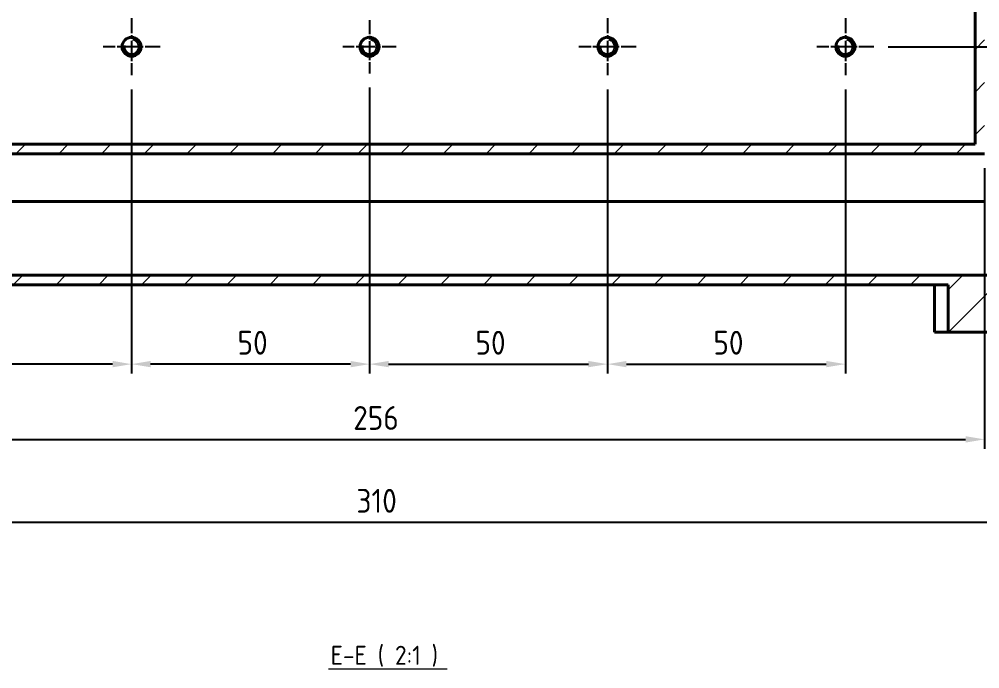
# Model space of a CAD drawing. Header units: millimetres. Extents: x 0 to 2378, y 0 to 1682.
# Drawn here: x 947.8 to 1149.7, y 1216.1 to 1352.6 of the extents above; entities that cross this region are included whole.
import ezdxf

# ---------------------------------------------------------------- set-up
doc = ezdxf.new("R2010")
doc.units = ezdxf.units.MM
doc.header["$LTSCALE"] = 2
doc.linetypes.add('CHAIN', pattern=[0.3543, 0.2362, -0.0295, 0.0591, -0.0295])
for name, color, linetype, lineweight in [('가시적인 것(ISO)', 3, 'Continuous', 40), ('가시적인 좁은 것(ISO)', 3, 'Continuous', 35), ('기호(ISO)', 5, 'Continuous', 25), ('중심 표식(ISO)', 1, 'Continuous', 25), ('치수(ISO)', 2, 'Continuous', 25), ('해치(ISO)', 7, 'Continuous', 18)]:
    doc.layers.add(name, color=color, linetype=linetype, lineweight=lineweight)
doc.styles.add('치수 텍스트_PSTEK_POSCO', font='isocp.shx')
doc.styles.add('텍스트 스타일512', font='isocp.shx')
doc.dimstyles.new('치수_PSTEK_POSCO', dxfattribs={"dimscale": 2, "dimtxt": 2.5, "dimasz": 2, "dimexe": 1, "dimexo": 1.5, "dimgap": 1, "dimtad": 1, "dimrnd": 1e-08, "dimdsep": 46, "dimtxsty": '치수 텍스트_PSTEK_POSCO', "dimcen": 0.09, "dimdle": 10, "dimclrd": 7, "dimclre": 7, "dimclrt": 2, "dimadec": 1, "dimazin": 2, "dimtfac": 1, "dimtmove": 0, "dimatfit": 3, "dimfxl": 0, "dimtolj": 1, "dimlwd": -1, "dimlwe": -1, "dimarcsym": 0})

# ---------------------------------------------------------------- blocks, each defined once
blk = doc.blocks.new('*D118')
at = {"layer": 'Defpoints', "color": 0}
for p in [(1127.42, 1456.79), (1214.48, 1456.79), (1127.42, 1346.79)]:
    blk.add_point(p, dxfattribs=at)
at = {"layer": '치수(ISO)', "color": 7}
for p, q in [((1130.42, 1456.79), (1216.48, 1456.79)), ((1214.48, 1350.79), (1214.48, 1452.79)), ((1130.42, 1346.79), (1216.48, 1346.79))]:
    blk.add_line(p, q, dxfattribs=at)
for points in [[(1213.81, 1452.79), (1215.15, 1452.79), (1214.48, 1456.79)], [(1213.81, 1350.79), (1215.15, 1350.79), (1214.48, 1346.79)]]:
    blk.add_solid(points, dxfattribs=at)
at = {"layer": '치수(ISO)', "color": 2, "insert": (1209.98, 1398.29), "char_height": 5, "attachment_point": 4, "rotation": 90, "style": '치수 텍스트_PSTEK_POSCO'}
blk.add_mtext('\\A1;110', dxfattribs=at)
blk = doc.blocks.new('*D121')
at = {"layer": 'Defpoints', "color": 0}
for p in [(894.67, 1324.29), (1150.67, 1324.29), (1150.67, 1264.29)]:
    blk.add_point(p, dxfattribs=at)
at = {"layer": '치수(ISO)', "color": 7}
for p, q in [((894.67, 1321.29), (894.67, 1262.29)), ((1150.67, 1321.29), (1150.67, 1262.29)), ((898.67, 1264.29), (1146.67, 1264.29))]:
    blk.add_line(p, q, dxfattribs=at)
for points in [[(898.67, 1264.96), (898.67, 1263.62), (894.67, 1264.29)], [(1146.67, 1264.96), (1146.67, 1263.62), (1150.67, 1264.29)]]:
    blk.add_solid(points, dxfattribs=at)
at = {"layer": '치수(ISO)', "color": 2, "insert": (1017.98, 1268.79), "char_height": 5, "attachment_point": 4, "style": '치수 텍스트_PSTEK_POSCO'}
blk.add_mtext('\\A1;256', dxfattribs=at)
blk = doc.blocks.new('*D125')
at = {"layer": 'Defpoints', "color": 0}
for p in [(867.67, 1296.79), (1177.67, 1296.79), (1177.67, 1246.88)]:
    blk.add_point(p, dxfattribs=at)
at = {"layer": '치수(ISO)', "color": 7}
for p, q in [((867.67, 1293.79), (867.67, 1244.88)), ((1177.67, 1293.79), (1177.67, 1244.88)), ((871.67, 1246.88), (1173.67, 1246.88))]:
    blk.add_line(p, q, dxfattribs=at)
for points in [[(871.67, 1247.54), (871.67, 1246.21), (867.67, 1246.88)], [(1173.67, 1247.54), (1173.67, 1246.21), (1177.67, 1246.88)]]:
    blk.add_solid(points, dxfattribs=at)
at = {"layer": '치수(ISO)', "color": 2, "insert": (1018.67, 1251.38), "char_height": 5, "attachment_point": 4, "style": '치수 텍스트_PSTEK_POSCO'}
blk.add_mtext('\\A1;310', dxfattribs=at)
blk = doc.blocks.new('*D127')
at = {"layer": 'Defpoints', "color": 0}
for p in [(971.42, 1340.79), (894.67, 1324.29), (894.67, 1280.1)]:
    blk.add_point(p, dxfattribs=at)
at = {"layer": '치수(ISO)', "color": 7}
for p, q in [((971.42, 1337.79), (971.42, 1278.1)), ((894.67, 1321.29), (894.67, 1278.1)), ((967.42, 1280.1), (898.67, 1280.1))]:
    blk.add_line(p, q, dxfattribs=at)
for points in [[(898.67, 1280.77), (898.67, 1279.44), (894.67, 1280.1)], [(967.42, 1280.77), (967.42, 1279.44), (971.42, 1280.1)]]:
    blk.add_solid(points, dxfattribs=at)
at = {"layer": '치수(ISO)', "color": 2, "insert": (923.44, 1284.6), "char_height": 5, "attachment_point": 4, "style": '치수 텍스트_PSTEK_POSCO'}
blk.add_mtext('\\A1;76.75', dxfattribs=at)
blk = doc.blocks.new('*D145')
at = {"layer": 'Defpoints', "color": 0}
for p in [(971.42, 1340.79), (1021.42, 1341.21), (971.42, 1280.1)]:
    blk.add_point(p, dxfattribs=at)
at = {"layer": '치수(ISO)', "color": 7}
for p, q in [((971.42, 1337.79), (971.42, 1278.1)), ((1021.42, 1338.21), (1021.42, 1278.1)), ((1017.42, 1280.1), (975.42, 1280.1))]:
    blk.add_line(p, q, dxfattribs=at)
for points in [[(975.42, 1280.77), (975.42, 1279.44), (971.42, 1280.1)], [(1017.42, 1280.77), (1017.42, 1279.44), (1021.42, 1280.1)]]:
    blk.add_solid(points, dxfattribs=at)
at = {"layer": '치수(ISO)', "color": 2, "insert": (993.67, 1284.6), "char_height": 5, "attachment_point": 4, "style": '치수 텍스트_PSTEK_POSCO'}
blk.add_mtext('\\A1;50', dxfattribs=at)
blk = doc.blocks.new('*D146')
at = {"layer": 'Defpoints', "color": 0}
for p in [(1021.42, 1341.21), (1071.42, 1340.79), (1071.42, 1280.1)]:
    blk.add_point(p, dxfattribs=at)
at = {"layer": '치수(ISO)', "color": 7}
for p, q in [((1021.42, 1338.21), (1021.42, 1278.1)), ((1071.42, 1337.79), (1071.42, 1278.1)), ((1025.42, 1280.1), (1067.42, 1280.1))]:
    blk.add_line(p, q, dxfattribs=at)
for points in [[(1025.42, 1280.77), (1025.42, 1279.44), (1021.42, 1280.1)], [(1067.42, 1280.77), (1067.42, 1279.44), (1071.42, 1280.1)]]:
    blk.add_solid(points, dxfattribs=at)
at = {"layer": '치수(ISO)', "color": 2, "insert": (1043.67, 1284.6), "char_height": 5, "attachment_point": 4, "style": '치수 텍스트_PSTEK_POSCO'}
blk.add_mtext('\\A1;50', dxfattribs=at)
blk = doc.blocks.new('*D147')
at = {"layer": 'Defpoints', "color": 0}
for p in [(1071.42, 1340.79), (1121.42, 1340.79), (1121.42, 1280.1)]:
    blk.add_point(p, dxfattribs=at)
at = {"layer": '치수(ISO)', "color": 7}
for p, q in [((1071.42, 1337.79), (1071.42, 1278.1)), ((1121.42, 1337.79), (1121.42, 1278.1)), ((1075.42, 1280.1), (1117.42, 1280.1))]:
    blk.add_line(p, q, dxfattribs=at)
for points in [[(1075.42, 1280.77), (1075.42, 1279.44), (1071.42, 1280.1)], [(1117.42, 1280.77), (1117.42, 1279.44), (1121.42, 1280.1)]]:
    blk.add_solid(points, dxfattribs=at)
at = {"layer": '치수(ISO)', "color": 2, "insert": (1093.67, 1284.6), "char_height": 5, "attachment_point": 4, "style": '치수 텍스트_PSTEK_POSCO'}
blk.add_mtext('\\A1;50', dxfattribs=at)

msp = doc.modelspace()

# ---------------------------------------------------------------- hatches: boundary and pattern name
at = {"layer": '해치(ISO)'}
h = msp.add_hatch(dxfattribs=at)
h.set_pattern_fill('ANSI31', color=256, scale=50.8, style=0)
h.set_pattern_definition([(45, (0, 0), (-4.490128, 4.490128), [])])
h.paths.add_polyline_path([(894.6712, 1324.2885), (1150.6712, 1324.2885), (1150.6712, 1479.2885), (894.6712, 1479.2885)])
h.paths.add_polyline_path([(1148.6712, 1326.2885), (896.6712, 1326.2885), (896.6712, 1417.2885), (898.6712, 1417.2885), (898.6712, 1419.2885), (898.6712, 1477.2885), (1148.6712, 1477.2885)], flags=0)
h.paths.add_polyline_path([(1175.6712, 1467.0363), (1177.6712, 1467.0363), (1177.6712, 1468.5885), (1177.6712, 1482.9885), (1177.6712, 1484.5407), (1175.6712, 1484.5407)])
h.paths.add_polyline_path([(1175.6712, 1341.0363), (1177.6712, 1341.0363), (1177.6712, 1342.5885), (1177.6712, 1460.9885), (1177.6712, 1462.5407), (1175.6712, 1462.5407)])
h.paths.add_polyline_path([(1175.6712, 1319.0363), (1177.6712, 1319.0363), (1177.6712, 1320.5885), (1177.6712, 1334.9885), (1177.6712, 1336.5407), (1175.6712, 1336.5407)])
h.paths.add_polyline_path([(867.6712, 1506.7885), (867.6712, 1296.7885), (1143.0416, 1296.7885), (1143.0416, 1286.7885), (1152.3008, 1286.7885), (1152.3008, 1296.7885), (1177.6712, 1296.7885), (1177.6712, 1312.9885), (1177.6712, 1314.5407), (1175.6712, 1314.5407), (1175.6712, 1298.7885), (869.6712, 1298.7885), (869.6712, 1504.7885), (1175.6712, 1504.7885), (1175.6712, 1489.0363), (1177.6712, 1489.0363), (1177.6712, 1490.5885), (1177.6712, 1506.7885)])

# ---------------------------------------------------------------- linework, layer by layer
at = {"layer": '가시적인 것(ISO)'}
for p, q in [((1148.6712, 1477.2885), (1148.6712, 1326.2885)), ((1148.6712, 1326.2885), (896.6712, 1326.2885)), ((894.6712, 1324.2885), (1150.6712, 1324.2885)), ((894.6712, 1314.2885), (1150.6712, 1314.2885)), ((1175.6712, 1298.7885), (869.6712, 1298.7885)), ((867.6712, 1296.7885), (1143.0416, 1296.7885)), ((1140.1712, 1296.7885), (1140.1712, 1286.7885)), ((1143.0416, 1296.7885), (1143.0416, 1286.7885)), ((1140.1712, 1286.7885), (1143.0416, 1286.7885)), ((1143.0416, 1286.7885), (1152.3008, 1286.7885))]:
    msp.add_line(p, q, dxfattribs=at)
for centre in [(971.4212, 1346.7885), (1021.4212, 1346.7885), (1071.4212, 1346.7885), (1121.4212, 1346.7885)]:
    msp.add_circle(centre, 2, dxfattribs=at)
at = {"layer": '가시적인 좁은 것(ISO)'}
for centre in [(971.4212, 1346.7885), (1021.4212, 1346.7885), (1071.4212, 1346.7885), (1121.4212, 1346.7885)]:
    msp.add_arc(centre, 1.582, 170, 80, dxfattribs=at)
at = {"layer": '기호(ISO)', "color": 7, "lineweight": 18}
msp.add_line((1012.8303, 1216.084), (1037.7266, 1216.084), dxfattribs=at)
at = {"layer": '중심 표식(ISO)', "linetype": 'CHAIN', "ltscale": 6.667144}
for p, q in [((971.4212, 1352.7885), (971.4212, 1340.7885)), ((1071.4212, 1352.7885), (1071.4212, 1340.7885)), ((1121.4212, 1352.7885), (1121.4212, 1340.7885)), ((977.4212, 1346.7885), (965.4212, 1346.7885)), ((1077.4212, 1346.7885), (1065.4212, 1346.7885)), ((1127.4212, 1346.7885), (1115.4212, 1346.7885))]:
    msp.add_line(p, q, dxfattribs=at)
at = {"layer": '중심 표식(ISO)', "linetype": 'CHAIN', "ltscale": 6.20266}
for p, q in [((1021.4212, 1352.3705), (1021.4212, 1341.2065)), ((1027.0032, 1346.7885), (1015.8392, 1346.7885))]:
    msp.add_line(p, q, dxfattribs=at)

# ---------------------------------------------------------------- texts
at = {"layer": '기호(ISO)', "color": 7, "insert": (1013.2463, 1216.5263), "char_height": 4, "attachment_point": 7, "style": '텍스트 스타일512'}
msp.add_mtext('E-E ( 2:1 )', dxfattribs=at)

# ---------------------------------------------------------------- dimensions: what is measured, and where the dimension line sits
at = {"layer": '치수(ISO)', "color": 7}
for base, p1, p2, angle, picture, middle in [((1214.4805, 1456.7885), (1127.4212, 1346.7885), (1127.4212, 1456.7885), 90, '*D118', (1214.4805, 1401.7885)), ((894.6712, 1280.1033), (971.4212, 1340.7885), (894.6712, 1324.2885), 180, '*D127', (930.5462, 1280.1033)), ((971.4212, 1280.1033), (1021.4212, 1341.2065), (971.4212, 1340.7885), 180, '*D145', (996.4212, 1280.1033)), ((1071.4212, 1280.1033), (1021.4212, 1341.2065), (1071.4212, 1340.7885), 180, '*D146', (1046.4212, 1280.1033)), ((1121.4212, 1280.1033), (1071.4212, 1340.7885), (1121.4212, 1340.7885), 180, '*D147', (1096.4212, 1280.1033)), ((1150.6712, 1264.2885), (894.6712, 1324.2885), (1150.6712, 1324.2885), 180, '*D121', (1022.6712, 1264.2885)), ((1177.6712, 1246.8762), (867.6712, 1296.7885), (1177.6712, 1296.7885), 180, '*D125', (1022.6712, 1246.8762))]:
    dim = msp.add_linear_dim(base=base, p1=p1, p2=p2, angle=angle, dimstyle='치수_PSTEK_POSCO', override={"dimdec": 2, "dimtp": 0, "dimtm": 0, "dimtdec": 2, "dimtofl": 0, "dimatfit": 1}, dxfattribs=at)
    dim.commit()
    dim.dimension.update_dxf_attribs({"geometry": picture, "text_midpoint": middle, "dimtype": 160})

doc.saveas('drawing.dxf')
